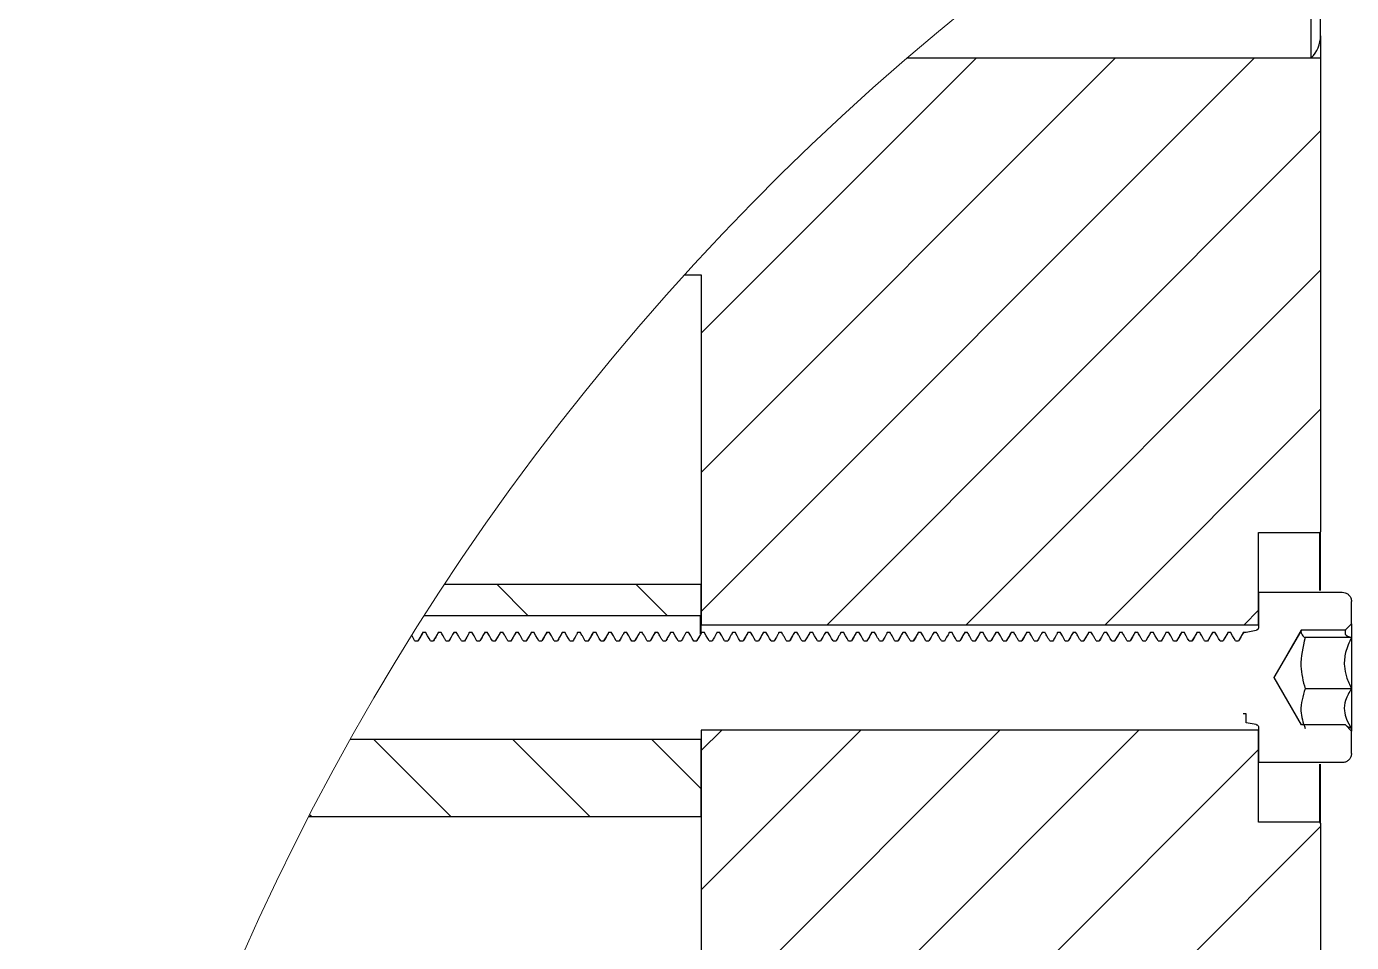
# Model space of a CAD drawing. Header units: millimetres. Extents: x 2 to 1187, y 2 to 839.
# Drawn here: x 801.02 to 843.81, y 762.96 to 792.52 of the extents above; entities that cross this region are included whole.
import ezdxf

# ---------------------------------------------------------------- set-up
doc = ezdxf.new("R2010")
doc.units = ezdxf.units.MM

# ---------------------------------------------------------------- blocks, each defined once
blk = doc.blocks.new('SW_HATCH_4')
at = {"color": 0, "linetype": 'Continuous', "lineweight": 18}
for p, q in [((-85.312, 0), (-103.185, -17.872)), ((-89.803, 0), (-103.185, -13.382)), ((-94.293, 0), (-103.185, -8.892)), ((-83.185, -2.362), (-99.122, -18.3)), ((-83.185, -6.852), (-94.632, -18.3)), ((-83.185, -11.343), (-90.142, -18.3)), ((-109.78, -17), (-108.78, -18)), ((-105.29, -17), (-104.29, -18)), ((-85.185, -17.833), (-85.652, -18.3)), ((-89.052, -21.7), (-103.185, -35.833)), ((-93.542, -21.7), (-103.185, -31.343)), ((-98.032, -21.7), (-103.185, -26.852)), ((-102.522, -21.7), (-103.185, -22.362)), ((-113.761, -22), (-111.261, -24.5)), ((-109.271, -22), (-106.771, -24.5)), ((-104.78, -22), (-103.185, -23.596)), ((-85.185, -22.323), (-102.362, -39.5)), ((-115.83, -24.42), (-115.751, -24.5)), ((-83.185, -24.813), (-96.872, -38.5))]:
    blk.add_line(p, q, dxfattribs=at)

msp = doc.modelspace()

# ---------------------------------------------------------------- linework, layer by layer
at = {"color": 7, "linetype": 'Continuous', "lineweight": 25}
for p, q in [((842.508713, 791.511325), (842.508713, 800.683824)), ((842.808714, 792.225448), (842.808714, 800.852863)), ((842.808714, 792.225448), (842.808714, 791.511325)), ((829.464426, 791.511325), (842.808714, 791.511325)), ((842.808714, 791.511325), (842.808714, 776.211826)), ((822.272664, 784.511326), (822.808718, 784.511326)), ((822.808718, 784.511326), (822.808718, 773.211328)), ((842.783714, 776.186822), (842.808714, 776.211826)), ((842.808714, 774.317024), (842.808714, 776.211826)), ((840.808714, 776.186822), (842.783714, 776.186822)), ((840.808714, 773.211328), (840.808714, 776.186822)), ((842.783714, 774.316726), (842.783714, 776.186822)), ((822.808718, 774.511306), (814.510723, 774.511306)), ((822.808718, 773.536323), (822.808718, 774.511306)), ((840.808714, 774.261324), (840.808714, 773.130504)), ((840.808714, 774.261324), (843.508715, 774.261324)), ((843.808716, 773.243366), (843.808716, 773.961333)), ((813.862255, 773.511318), (822.783714, 773.511318)), ((822.783714, 773.511318), (822.808718, 773.536323)), ((822.783714, 772.916643), (822.783714, 773.511318)), ((843.610844, 773.045508), (843.808716, 773.243366)), ((843.808716, 773.243366), (843.808716, 772.796122)), ((813.828191, 772.974817), (813.899761, 772.974817)), ((814.328341, 772.974817), (814.39962, 772.974817)), ((814.828409, 772.974817), (814.899711, 772.974817)), ((815.328387, 772.974817), (815.399816, 772.974817)), ((815.828388, 772.974817), (815.899631, 772.974817)), ((816.328375, 772.974817), (816.399677, 772.974817)), ((816.828435, 772.974817), (816.899745, 772.974817)), ((817.328421, 772.974817), (817.399746, 772.974817)), ((817.828348, 772.974817), (817.89965, 772.974817)), ((818.328416, 772.974817), (818.399718, 772.974817)), ((818.828372, 772.974817), (818.899808, 772.974817)), ((819.328381, 772.974817), (819.399601, 772.974817)), ((819.828382, 772.974817), (819.899684, 772.974817)), ((820.328435, 772.974817), (820.399744, 772.974817)), ((820.828413, 772.974817), (820.89973, 772.974817)), ((821.328347, 772.974817), (821.399657, 772.974817)), ((821.828416, 772.974817), (821.899725, 772.974817)), ((822.32829, 772.974817), (822.399801, 772.974817)), ((822.808718, 773.211328), (840.808714, 773.211328)), ((822.808718, 772.977231), (822.808718, 773.211328)), ((822.828373, 772.974817), (822.899593, 772.974817)), ((823.328381, 772.974817), (823.399691, 772.974817)), ((823.828449, 772.974817), (823.899744, 772.974817)), ((824.328406, 772.974817), (824.399715, 772.974817)), ((824.828355, 772.974817), (824.899657, 772.974817)), ((825.328423, 772.974817), (825.399725, 772.974817)), ((825.828267, 772.974817), (825.899793, 772.974817)), ((826.328372, 772.974817), (826.399593, 772.974817)), ((826.828388, 772.974817), (826.89969, 772.974817)), ((827.328434, 772.974817), (827.399818, 772.974817)), ((827.82839, 772.974817), (827.8997, 772.974817)), ((828.328354, 772.974817), (828.399664, 772.974817)), ((828.82843, 772.974817), (828.899732, 772.974817)), ((829.328237, 772.974817), (829.399785, 772.974817)), ((829.828365, 772.974817), (829.8996, 772.974817)), ((830.328395, 772.974817), (830.399698, 772.974817)), ((830.828419, 772.974817), (830.899818, 772.974817)), ((831.328368, 772.974817), (831.399685, 772.974817)), ((831.828361, 772.974817), (831.899663, 772.974817)), ((832.328429, 772.974817), (832.399739, 772.974817)), ((832.828214, 772.974817), (832.899777, 772.974817)), ((833.328357, 772.974817), (833.399607, 772.974817)), ((833.828403, 772.974817), (833.899705, 772.974817)), ((834.328404, 772.974817), (834.399817, 772.974817)), ((834.828397, 772.974817), (834.899669, 772.974817)), ((835.328368, 772.974817), (835.39967, 772.974817)), ((835.828429, 772.974817), (835.899738, 772.974817)), ((836.328199, 772.974817), (836.399762, 772.974817)), ((836.828342, 772.974817), (836.899614, 772.974817)), ((837.32841, 772.974817), (837.399712, 772.974817)), ((837.828392, 772.974817), (837.899817, 772.974817)), ((838.328389, 772.974817), (838.399647, 772.974817)), ((838.828372, 772.974817), (838.899674, 772.974817)), ((839.328432, 772.974817), (839.399742, 772.974817)), ((839.828418, 772.974817), (839.899747, 772.974817)), ((840.328352, 772.974817), (840.399699, 772.974817)), ((840.401715, 772.974817), (840.726079, 773.032008)), ((841.308715, 771.511314), (842.194473, 773.045508)), ((841.308715, 771.511314), (842.17474, 772.977916)), ((842.194473, 773.045508), (843.610844, 773.045508)), ((843.808716, 772.796122), (842.308713, 772.796122)), ((843.808716, 772.796122), (843.808716, 771.147756)), ((813.564716, 772.689072), (813.663451, 772.689072)), ((814.064508, 772.689072), (814.163363, 772.689072)), ((814.564651, 772.689072), (814.663431, 772.689072)), ((814.702568, 772.756217), (814.662969, 772.689072)), ((815.064689, 772.689072), (815.163521, 772.689072)), ((815.564698, 772.689072), (815.663313, 772.689072)), ((816.064684, 772.689072), (816.163396, 772.689072)), ((816.564655, 772.689072), (816.663457, 772.689072)), ((816.688551, 772.730706), (816.66368, 772.688596)), ((817.064723, 772.689072), (817.163436, 772.689072)), ((817.564485, 772.689072), (817.66337, 772.689072)), ((818.064628, 772.689072), (818.163438, 772.689072)), ((818.204788, 772.759823), (818.163058, 772.689072)), ((818.564696, 772.689072), (818.663513, 772.689072)), ((819.064682, 772.689072), (819.163306, 772.689072)), ((819.564676, 772.689072), (819.663403, 772.689072)), ((820.064662, 772.689072), (820.163457, 772.689072)), ((820.182865, 772.720812), (820.163799, 772.688506)), ((820.564723, 772.689072), (820.66342, 772.689072)), ((821.064709, 772.689072), (821.163369, 772.689072)), ((821.564635, 772.689072), (821.663437, 772.689072)), ((821.705481, 772.760807), (821.663169, 772.689072)), ((822.064703, 772.689072), (822.163505, 772.689072)), ((822.564667, 772.689072), (822.663305, 772.689072)), ((823.064668, 772.689072), (823.163411, 772.689072)), ((823.1756, 772.710619), (823.162889, 772.689072)), ((823.564662, 772.689072), (823.663531, 772.689072)), ((823.676741, 772.710172), (823.663926, 772.688476)), ((824.064722, 772.689072), (824.163405, 772.689072)), ((824.564701, 772.689072), (824.663376, 772.689072)), ((825.064635, 772.689072), (825.163444, 772.689072)), ((825.204728, 772.759287), (825.163303, 772.689072)), ((825.564703, 772.689072), (825.66349, 772.689072)), ((826.064927, 772.689072), (826.163312, 772.689072)), ((826.564668, 772.689072), (826.66341, 772.689072)), ((826.684153, 772.725193), (826.662866, 772.689072)), ((827.064669, 772.689072), (827.16353, 772.689072)), ((827.170273, 772.698997), (827.16403, 772.688417)), ((827.564744, 772.689072), (827.66339, 772.689072)), ((828.064693, 772.689072), (828.163376, 772.689072)), ((828.564642, 772.689072), (828.663451, 772.689072)), ((828.702627, 772.755442), (828.663444, 772.689072)), ((829.06471, 772.689072), (829.163482, 772.689072)), ((829.564562, 772.689072), (829.663319, 772.689072)), ((830.06466, 772.689072), (830.163417, 772.689072)), ((830.191536, 772.73771), (830.162858, 772.689072)), ((830.564676, 772.689072), (830.66353, 772.689072)), ((830.664126, 772.688357), (830.663575, 772.687433)), ((831.064729, 772.689072), (831.163375, 772.689072)), ((831.564685, 772.689072), (831.663383, 772.689072)), ((832.064642, 772.689072), (832.163451, 772.689072)), ((832.199274, 772.749511), (832.163406, 772.688745)), ((832.56471, 772.689072), (832.663467, 772.689072)), ((833.064532, 772.689072), (833.163334, 772.689072)), ((833.564652, 772.689072), (833.663424, 772.689072)), ((833.697406, 772.747604), (833.662888, 772.689072)), ((834.064683, 772.689072), (834.16353, 772.689072)), ((834.564714, 772.689072), (834.663344, 772.689072)), ((835.06467, 772.689072), (835.16339, 772.689072)), ((835.564649, 772.689072), (835.663451, 772.689072)), ((835.695011, 772.742001), (835.663533, 772.688685)), ((836.064717, 772.689072), (836.163452, 772.689072)), ((836.564509, 772.689072), (836.663363, 772.689072)), ((837.064652, 772.689072), (837.163431, 772.689072)), ((837.20166, 772.754727), (837.162947, 772.689072)), ((837.56469, 772.689072), (837.663522, 772.689072)), ((838.064698, 772.689072), (838.163314, 772.689072)), ((838.564685, 772.689072), (838.663394, 772.689072)), ((839.064652, 772.689072), (839.163454, 772.689072)), ((839.190053, 772.733329), (839.163648, 772.688596)), ((839.56472, 772.689072), (839.66344, 772.689072)), ((840.064494, 772.689072), (840.163382, 772.689072)), ((842.194473, 769.97715), (841.308715, 771.511314)), ((843.808716, 771.147756), (842.308713, 771.147756)), ((843.808716, 771.147756), (843.808716, 769.862948)), ((840.401715, 770.333556), (840.314636, 770.333556)), ((840.401715, 770.047812), (840.401715, 770.333556)), ((822.808718, 769.81133), (822.808718, 752.011327)), ((840.808714, 769.81133), (822.808718, 769.81133)), ((840.726079, 769.990621), (840.401715, 770.047812)), ((840.808714, 769.892154), (840.808714, 768.761335)), ((840.808714, 766.835807), (840.808714, 769.81133)), ((843.610844, 769.97715), (842.194473, 769.97715)), ((843.808716, 769.779263), (843.610844, 769.97715)), ((843.808716, 769.862948), (843.808716, 769.779263)), ((822.783714, 769.51131), (811.467176, 769.51131)), ((822.808718, 769.486306), (822.783714, 769.51131)), ((822.808718, 767.011313), (822.808718, 769.486306)), ((843.808716, 769.061325), (843.808716, 769.779263)), ((843.508715, 768.761335), (840.808714, 768.761335)), ((842.783714, 766.835807), (842.783714, 768.715767)), ((842.808714, 766.810832), (842.808714, 768.714933)), ((822.808718, 767.011313), (810.121959, 767.011313)), ((842.783714, 766.835807), (840.808714, 766.835807)), ((842.808714, 766.810832), (842.783714, 766.835807)), ((842.808714, 766.810832), (842.808714, 753.011314))]:
    msp.add_line(p, q, dxfattribs=at)
at = {"color": 7, "linetype": 'Continuous', "lineweight": 25, "flags": 128}
for points in [[(813.828317, 772.973834), (813.781267, 772.892384), (813.734209, 772.810934), (813.663339, 772.688268)], [(814.064613, 772.687999), (814.017547, 772.769449), (813.970489, 772.850869), (813.899634, 772.973476)], [(814.828461, 772.974161), (814.781411, 772.892712), (814.734368, 772.811262), (814.663483, 772.688566)], [(815.328358, 772.972552), (815.281277, 772.891132), (815.23419, 772.809712), (815.163379, 772.687254)], [(815.56466, 772.687165), (815.517573, 772.768585), (815.470485, 772.850005), (815.399682, 772.972463)], [(815.828329, 772.976069), (815.781323, 772.894589), (815.734325, 772.81311), (815.663351, 772.690056)], [(816.064609, 772.689758), (816.017596, 772.771237), (815.97059, 772.852687), (815.899631, 772.975681)], [(816.328449, 772.976099), (816.281451, 772.894649), (816.234445, 772.813169), (816.163471, 772.690115)], [(816.82842, 772.972582), (816.781333, 772.891162), (816.734245, 772.809742), (816.663442, 772.687284)], [(817.328317, 772.974132), (817.281267, 772.892682), (817.234224, 772.811232), (817.163339, 772.688506)], [(817.564612, 772.688208), (817.517554, 772.769658), (817.470496, 772.851108), (817.399634, 772.973744)], [(817.828393, 772.977231), (817.781417, 772.895722), (817.734448, 772.814242), (817.663414, 772.691009)], [(818.064665, 772.69098), (818.017689, 772.772489), (817.970721, 772.853969), (817.899687, 772.977201)], [(818.328461, 772.973893), (818.281403, 772.892443), (818.234352, 772.810994), (818.163482, 772.688327)], [(818.564748, 772.688625), (818.517705, 772.770075), (818.470662, 772.851525), (818.39977, 772.974281)], [(819.328336, 772.976337), (819.281338, 772.894857), (819.234347, 772.813378), (819.163358, 772.690294)], [(819.564616, 772.689996), (819.51761, 772.771476), (819.470605, 772.852955), (819.399638, 772.975979)], [(819.828456, 772.97583), (819.781443, 772.894351), (819.734437, 772.812871), (819.663478, 772.689877)], [(820.064736, 772.690175), (820.017738, 772.771655), (819.97074, 772.853134), (819.899758, 772.976188)], [(820.564708, 772.687314), (820.517627, 772.768734), (820.47054, 772.850154), (820.399729, 772.972612)], [(821.3284, 772.977171), (821.281431, 772.895692), (821.234455, 772.814182), (821.163429, 772.69095)], [(821.828453, 772.973625), (821.781395, 772.892175), (821.73433, 772.810725), (821.663475, 772.688089)], [(822.064748, 772.688387), (822.017698, 772.769837), (821.970647, 772.851286), (821.89977, 772.973983)], [(822.564645, 772.687314), (822.517557, 772.768764), (822.470477, 772.850184), (822.399666, 772.972641)], [(822.828343, 772.976575), (822.781352, 772.895096), (822.734361, 772.813616), (822.663365, 772.690503)], [(823.064616, 772.690235), (823.017625, 772.771714), (822.970627, 772.853194), (822.899645, 772.976248)], [(823.564736, 772.689937), (823.517738, 772.771416), (823.470732, 772.852896), (823.399758, 772.97592)], [(824.0647, 772.687225), (824.017612, 772.768645), (823.970524, 772.850064), (823.899722, 772.972522)], [(824.328316, 772.974728), (824.281281, 772.893278), (824.234245, 772.811828), (824.163338, 772.689013)], [(824.564604, 772.688685), (824.517561, 772.770135), (824.470518, 772.851584), (824.399626, 772.97434)], [(825.064687, 772.69098), (825.017711, 772.772489), (824.970743, 772.853969), (824.899709, 772.977201)], [(826.564623, 772.690443), (826.51764, 772.771923), (826.470649, 772.853402), (826.399652, 772.976516)], [(826.828463, 772.975204), (826.781435, 772.893725), (826.734414, 772.812275), (826.663485, 772.68937)], [(827.064743, 772.689698), (827.01773, 772.771178), (826.970717, 772.852657), (826.899765, 772.975622)], [(827.564692, 772.687165), (827.517604, 772.768585), (827.470517, 772.850005), (827.399714, 772.972433)], [(827.828316, 772.975055), (827.781288, 772.893576), (827.734267, 772.812126), (827.663338, 772.689251)], [(828.064604, 772.688923), (828.017568, 772.770373), (827.970533, 772.851823), (827.899625, 772.974638)], [(829.828357, 772.976993), (829.781381, 772.895513), (829.734398, 772.814004), (829.663379, 772.690831)], [(830.064637, 772.690622), (830.017647, 772.772102), (829.970663, 772.853581), (829.899659, 772.976754)], [(830.328463, 772.974877), (830.281434, 772.893427), (830.234399, 772.811947), (830.163484, 772.689132)], [(830.828382, 772.972403), (830.781294, 772.890983), (830.734206, 772.809563), (830.663403, 772.687135)], [(831.064684, 772.687135), (831.017589, 772.768555), (830.970501, 772.849975), (830.899706, 772.972403)], [(831.328316, 772.975383), (831.281302, 772.893904), (831.234282, 772.812424), (831.163337, 772.689519)], [(831.828428, 772.976695), (831.781445, 772.895215), (831.734462, 772.813735), (831.66345, 772.690592)], [(832.064709, 772.690801), (832.017725, 772.77228), (831.970749, 772.85376), (831.89973, 772.976963)], [(832.328437, 772.972939), (832.281357, 772.89149), (832.234284, 772.81007), (832.163459, 772.687552)], [(832.564732, 772.687761), (832.517659, 772.769211), (832.470594, 772.850631), (832.399754, 772.973208)], [(832.828326, 772.973506), (832.781261, 772.892056), (832.734203, 772.810606), (832.663348, 772.687999)], [(833.328372, 772.977112), (833.281396, 772.895632), (833.23442, 772.814153), (833.163394, 772.69092)], [(834.564669, 772.687135), (834.517581, 772.768555), (834.470494, 772.849975), (834.399691, 772.972403)], [(834.828323, 772.975681), (834.781309, 772.894202), (834.734304, 772.812722), (834.663344, 772.689758)], [(835.328443, 772.976456), (835.281445, 772.894977), (835.234454, 772.813497), (835.163465, 772.690384)], [(836.064724, 772.687612), (836.017651, 772.769032), (835.970579, 772.850452), (835.899746, 772.972999)], [(836.328318, 772.973744), (836.281268, 772.892324), (836.23421, 772.810874), (836.16334, 772.688208)], [(837.328462, 772.974251), (837.281419, 772.892801), (837.234368, 772.811351), (837.163484, 772.688625)], [(837.56475, 772.688953), (837.517714, 772.770403), (837.470679, 772.851853), (837.399771, 772.974668)], [(837.828362, 772.972522), (837.781278, 772.891102), (837.734191, 772.809682), (837.663384, 772.687225)], [(838.064661, 772.687165), (838.017573, 772.768585), (837.970486, 772.850005), (837.899683, 772.972433)], [(838.328326, 772.975979), (838.281324, 772.8945), (838.234318, 772.81302), (838.163348, 772.689996)], [(838.564606, 772.689668), (838.517597, 772.771148), (838.470584, 772.852627), (838.399632, 772.975592)], [(838.828446, 772.976188), (838.781448, 772.894708), (838.73445, 772.813229), (838.663468, 772.690175)], [(839.328421, 772.972612), (839.281337, 772.891192), (839.234253, 772.809772), (839.163443, 772.687284)], [(839.56472, 772.687463), (839.51764, 772.768883), (839.47056, 772.850303), (839.399742, 772.97282)], [(839.828318, 772.974042), (839.781267, 772.892592), (839.734217, 772.811143), (839.66334, 772.688446)], [(840.064613, 772.688119), (840.017551, 772.769568), (839.970494, 772.851018), (839.899635, 772.973655)], [(840.328393, 772.977082), (840.281417, 772.895602), (840.234442, 772.814123), (840.163419, 772.69089)]]:
    msp.add_lwpolyline(points, dxfattribs=at)
at = {"color": 7, "linetype": 'Continuous', "lineweight": 18}
msp.add_arc((882.80873, 729.511326), 81.790074, 119.2786259, 240.7213741, dxfattribs=at)
at = {"color": 7, "linetype": 'Continuous', "lineweight": 25}
msp.add_arc((841.808739, 792.225459), 0.999975, 314.4262915, 359.9994053, dxfattribs=at)
for points, knots in [([(843.508715, 774.261324), (843.542375, 774.258024), (843.609767, 774.251419), (843.699634, 774.199767), (843.767532, 774.123694), (843.803572, 774.039311), (843.807253, 773.983513), (843.808716, 773.961333)], [0, 0, 0, 0, 0.2142725351, 0.4289924738, 0.6436837985, 0.8583667369, 1, 1, 1, 1]), ([(813.564723, 772.687552), (813.549034, 772.714703), (813.517659, 772.768998), (813.482158, 772.830386), (813.462355, 772.864628), (813.458247, 772.871731)], [0, 0, 0, 0, 0.442198796, 0.88429384, 1, 1, 1, 1]), ([(813.821351, 772.967247), (813.793549, 772.919351), (813.739714, 772.826606), (813.685808, 772.733902), (813.659741, 772.689072)], [0, 0, 0, 0, 0.516424644, 1, 1, 1, 1]), ([(814.321419, 772.971092), (814.29364, 772.923106), (814.239206, 772.82908), (814.184702, 772.735094), (814.158013, 772.689072)], [0, 0, 0, 0, 0.510336885, 1, 1, 1, 1]), ([(814.328385, 772.977231), (814.312728, 772.95006), (814.281418, 772.895727), (814.226407, 772.80033), (814.18708, 772.732088), (814.163407, 772.691009)], [0, 0, 0, 0, 0.284767929, 0.569457703, 1, 1, 1, 1]), ([(814.564658, 772.69092), (814.548998, 772.718079), (814.517674, 772.772405), (814.462699, 772.867812), (814.423358, 772.936045), (814.39968, 772.977112)], [0, 0, 0, 0, 0.284712026, 0.569502213, 1, 1, 1, 1]), ([(814.810222, 772.932468), (814.810559, 772.935731), (814.812163, 772.951261), (814.821239, 772.964422), (814.828409, 772.974817)], [0, 0, 0, 0, 0.2101488946, 1, 1, 1, 1]), ([(815.064749, 772.688864), (815.049071, 772.716024), (815.017721, 772.770338), (814.962719, 772.865571), (814.923406, 772.93365), (814.89977, 772.974579)], [0, 0, 0, 0, 0.285158728, 0.570239228, 1, 1, 1, 1]), ([(815.31029, 772.934792), (815.310655, 772.937216), (815.312857, 772.951843), (815.321324, 772.964367), (815.328387, 772.974817)], [0, 0, 0, 0, 0.16566921, 1, 1, 1, 1]), ([(815.821638, 772.969691), (815.793846, 772.921736), (815.739624, 772.828178), (815.68534, 772.734657), (815.65888, 772.689072)], [0, 0, 0, 0, 0.5125737816, 1, 1, 1, 1]), ([(816.320574, 772.969989), (816.292802, 772.922053), (816.238539, 772.828394), (816.184206, 772.734776), (816.157682, 772.689072)], [0, 0, 0, 0, 0.511809786, 1, 1, 1, 1]), ([(816.564729, 772.690384), (816.549064, 772.717543), (816.51773, 772.771868), (816.462761, 772.86724), (816.42342, 772.93543), (816.399751, 772.976456)], [0, 0, 0, 0, 0.2848236017, 0.5697253834, 1, 1, 1, 1]), ([(816.810174, 772.931991), (816.810519, 772.935376), (816.812118, 772.95107), (816.821263, 772.964379), (816.828435, 772.974817)], [0, 0, 0, 0, 0.215669227, 1, 1, 1, 1]), ([(817.064715, 772.687403), (817.049023, 772.714554), (817.017643, 772.768848), (816.962638, 772.863959), (816.923342, 772.931931), (816.899737, 772.972761)], [0, 0, 0, 0, 0.285416166, 0.570754056, 1, 1, 1, 1]), ([(817.321418, 772.967545), (817.293618, 772.91965), (817.239729, 772.826807), (817.185777, 772.734001), (817.159658, 772.689072)], [0, 0, 0, 0, 0.5158797664, 1, 1, 1, 1]), ([(817.821337, 772.971151), (817.79356, 772.923166), (817.739119, 772.829119), (817.684607, 772.735114), (817.657908, 772.689072)], [0, 0, 0, 0, 0.510227155, 1, 1, 1, 1]), ([(818.310214, 772.932378), (818.310553, 772.935662), (818.312156, 772.951222), (818.321245, 772.964411), (818.328416, 772.974817)], [0, 0, 0, 0, 0.211031719, 1, 1, 1, 1]), ([(818.82835, 772.972701), (818.812658, 772.94555), (818.781278, 772.891257), (818.726272, 772.796145), (818.686976, 772.728174), (818.663372, 772.687344)], [0, 0, 0, 0, 0.285416166, 0.570754056, 1, 1, 1, 1]), ([(818.810297, 772.933571), (818.810634, 772.936419), (818.812419, 772.951529), (818.821226, 772.964385), (818.828372, 772.974817)], [0, 0, 0, 0, 0.1884766, 1, 1, 1, 1]), ([(819.064652, 772.687225), (819.048955, 772.714364), (819.017556, 772.76865), (818.962583, 772.86376), (818.923278, 772.931714), (818.899674, 772.972522)], [0, 0, 0, 0, 0.285393883, 0.57086605, 1, 1, 1, 1]), ([(819.321638, 772.970019), (819.29385, 772.922042), (819.239595, 772.828367), (819.185245, 772.734745), (819.158731, 772.689072)], [0, 0, 0, 0, 0.512155478, 1, 1, 1, 1]), ([(819.820469, 772.969661), (819.792693, 772.921736), (819.738477, 772.828191), (819.684207, 772.734677), (819.657741, 772.689072)], [0, 0, 0, 0, 0.512319044, 1, 1, 1, 1]), ([(820.328412, 772.972492), (820.312715, 772.945353), (820.281316, 772.891067), (820.226343, 772.795957), (820.187038, 772.728003), (820.163434, 772.687195)], [0, 0, 0, 0, 0.285393883, 0.57086605, 1, 1, 1, 1]), ([(820.310173, 772.932021), (820.310519, 772.935396), (820.312126, 772.951079), (820.321263, 772.964379), (820.328435, 772.974817)], [0, 0, 0, 0, 0.215176362, 1, 1, 1, 1]), ([(820.821477, 772.967903), (820.793678, 772.919987), (820.739744, 772.827021), (820.685733, 772.7341), (820.659561, 772.689072)], [0, 0, 0, 0, 0.515419121, 1, 1, 1, 1]), ([(820.828317, 772.97443), (820.812634, 772.94728), (820.781265, 772.892975), (820.726289, 772.797737), (820.686971, 772.729662), (820.663338, 772.688745)], [0, 0, 0, 0, 0.285114097, 0.570306425, 1, 1, 1, 1]), ([(821.064604, 772.688446), (821.048922, 772.715597), (821.017563, 772.769891), (820.962544, 772.865075), (820.923248, 772.933131), (820.899626, 772.974042)], [0, 0, 0, 0, 0.285192322, 0.570306404, 1, 1, 1, 1]), ([(821.32124, 772.971151), (821.293466, 772.923165), (821.239031, 772.829115), (821.184513, 772.735113), (821.157811, 772.689072)], [0, 0, 0, 0, 0.510215697, 1, 1, 1, 1]), ([(821.56468, 772.691009), (821.549023, 772.71818), (821.517712, 772.772514), (821.462702, 772.867911), (821.423375, 772.936152), (821.399702, 772.977231)], [0, 0, 0, 0, 0.284767929, 0.569457703, 1, 1, 1, 1]), ([(821.810206, 772.932319), (821.810546, 772.935623), (821.812148, 772.951204), (821.821246, 772.964411), (821.828416, 772.974817)], [0, 0, 0, 0, 0.2120468943, 1, 1, 1, 1]), ([(822.328342, 772.97285), (822.312653, 772.945699), (822.281278, 772.891404), (822.226271, 772.796293), (822.186971, 772.728323), (822.163364, 772.687493)], [0, 0, 0, 0, 0.285404853, 0.570742743, 1, 1, 1, 1]), ([(822.821623, 772.970287), (822.793837, 772.922311), (822.739533, 772.828549), (822.685147, 772.734835), (822.658589, 772.689072)], [0, 0, 0, 0, 0.511678295, 1, 1, 1, 1]), ([(823.328456, 772.975502), (823.312783, 772.948353), (823.281434, 772.894048), (823.226459, 772.79875), (823.18713, 772.730616), (823.163478, 772.689639)], [0, 0, 0, 0, 0.284935173, 0.569948552, 1, 1, 1, 1]), ([(823.310254, 772.932766), (823.310582, 772.935959), (823.312168, 772.951388), (823.321214, 772.964455), (823.328389, 772.974817)], [0, 0, 0, 0, 0.206923409, 1, 1, 1, 1]), ([(823.828397, 772.972433), (823.8127, 772.945294), (823.781301, 772.891008), (823.726328, 772.795898), (823.687022, 772.727943), (823.663419, 772.687135)], [0, 0, 0, 0, 0.285393883, 0.57086605, 1, 1, 1, 1]), ([(823.810225, 772.933213), (823.810583, 772.936152), (823.812437, 772.951386), (823.821298, 772.964352), (823.828449, 772.974817)], [0, 0, 0, 0, 0.1929064099, 1, 1, 1, 1]), ([(824.321529, 772.968231), (824.293734, 772.920304), (824.239753, 772.827224), (824.18568, 772.734199), (824.159449, 772.689072)], [0, 0, 0, 0, 0.514903293, 1, 1, 1, 1]), ([(824.821127, 772.971062), (824.793356, 772.923086), (824.738932, 772.829067), (824.684428, 772.735093), (824.657736, 772.689072)], [0, 0, 0, 0, 0.510275455, 1, 1, 1, 1]), ([(824.828414, 772.977052), (824.812754, 772.949893), (824.78143, 772.895567), (824.726455, 772.80016), (824.687114, 772.731927), (824.663436, 772.69086)], [0, 0, 0, 0, 0.284712026, 0.569502213, 1, 1, 1, 1]), ([(825.328445, 772.973357), (825.312758, 772.946206), (825.281388, 772.891912), (825.226376, 772.796765), (825.18708, 772.728751), (825.163467, 772.68788)], [0, 0, 0, 0, 0.285304211, 0.570530165, 1, 1, 1, 1]), ([(825.310198, 772.932229), (825.310539, 772.935554), (825.312141, 772.951165), (825.321252, 772.9644), (825.328423, 772.974817)], [0, 0, 0, 0, 0.212923232, 1, 1, 1, 1]), ([(825.56474, 772.688178), (825.549053, 772.715318), (825.517674, 772.769604), (825.462694, 772.86478), (825.423384, 772.932806), (825.399762, 772.973685)], [0, 0, 0, 0, 0.2851923268, 0.5704629078, 1, 1, 1, 1]), ([(825.8211, 772.966353), (825.793295, 772.918487), (825.739595, 772.826041), (825.685827, 772.733634), (825.659899, 772.689072)], [0, 0, 0, 0, 0.517771445, 1, 1, 1, 1]), ([(825.828334, 772.973029), (825.812642, 772.94589), (825.781253, 772.891604), (825.72628, 772.796464), (825.686969, 772.728479), (825.663356, 772.687642)], [0, 0, 0, 0, 0.285304243, 0.570686759, 1, 1, 1, 1]), ([(826.064637, 772.687433), (826.048945, 772.714584), (826.017565, 772.768878), (825.962559, 772.863989), (825.923263, 772.931961), (825.899659, 772.97279)], [0, 0, 0, 0, 0.285416166, 0.570754056, 1, 1, 1, 1]), ([(826.3216, 772.970555), (826.293814, 772.922569), (826.23947, 772.828717), (826.18504, 772.734914), (826.15844, 772.689072)], [0, 0, 0, 0, 0.511292709, 1, 1, 1, 1]), ([(826.32835, 772.976814), (826.312688, 772.949655), (826.281358, 772.895329), (826.226387, 772.79994), (826.187045, 772.731728), (826.163372, 772.690682)], [0, 0, 0, 0, 0.284767806, 0.569613782, 1, 1, 1, 1]), ([(826.810246, 772.932706), (826.810577, 772.935909), (826.81217, 772.951357), (826.821217, 772.964444), (826.828388, 772.974817)], [0, 0, 0, 0, 0.207328293, 1, 1, 1, 1]), ([(827.328389, 772.972403), (827.312692, 772.945264), (827.281293, 772.890978), (827.226326, 772.795874), (827.187016, 772.727932), (827.163411, 772.687135)], [0, 0, 0, 0, 0.285416225, 0.57091074, 1, 1, 1, 1]), ([(827.31024, 772.933958), (827.310608, 772.936644), (827.312658, 772.951589), (827.321325, 772.96435), (827.328434, 772.974817)], [0, 0, 0, 0, 0.179709522, 1, 1, 1, 1]), ([(827.821573, 772.968588), (827.793778, 772.920652), (827.739738, 772.827456), (827.685614, 772.734308), (827.659329, 772.689072)], [0, 0, 0, 0, 0.514359196, 1, 1, 1, 1]), ([(828.321, 772.970913), (828.293231, 772.922947), (828.238829, 772.828979), (828.184353, 772.735054), (828.157684, 772.689072)], [0, 0, 0, 0, 0.510445309, 1, 1, 1, 1]), ([(828.328421, 772.976903), (828.312764, 772.949732), (828.281454, 772.895397), (828.226446, 772.800019), (828.187115, 772.7318), (828.163443, 772.690741)], [0, 0, 0, 0, 0.284812448, 0.569557994, 1, 1, 1, 1]), ([(828.564701, 772.69089), (828.549045, 772.718061), (828.517735, 772.772397), (828.462713, 772.867787), (828.423392, 772.936032), (828.399723, 772.977112)], [0, 0, 0, 0, 0.2847679284, 0.5694689662, 1, 1, 1, 1]), ([(828.828445, 772.973118), (828.812752, 772.945979), (828.781364, 772.891693), (828.726384, 772.796547), (828.687078, 772.72855), (828.663466, 772.687701)], [0, 0, 0, 0, 0.2852819138, 0.5706420938, 1, 1, 1, 1]), ([(828.810191, 772.93217), (828.810534, 772.935504), (828.812142, 772.951135), (828.821258, 772.96439), (828.82843, 772.974817)], [0, 0, 0, 0, 0.213300586, 1, 1, 1, 1]), ([(829.06474, 772.68797), (829.04905, 772.715109), (829.017667, 772.769395), (828.962683, 772.864559), (828.923378, 772.932577), (828.899762, 772.973446)], [0, 0, 0, 0, 0.285225954, 0.570530165, 1, 1, 1, 1]), ([(829.321181, 772.966592), (829.293381, 772.918715), (829.239651, 772.826184), (829.185838, 772.733703), (829.159869, 772.689072)], [0, 0, 0, 0, 0.517416981, 1, 1, 1, 1]), ([(829.328334, 772.973237), (829.312641, 772.946099), (829.281252, 772.891814), (829.226283, 772.796662), (829.186972, 772.728668), (829.163356, 772.687821)], [0, 0, 0, 0, 0.285281913, 0.570630785, 1, 1, 1, 1]), ([(829.564629, 772.687582), (829.548934, 772.714721), (829.51754, 772.769005), (829.462567, 772.864146), (829.423261, 772.932131), (829.399651, 772.972969)], [0, 0, 0, 0, 0.285315556, 0.570698071, 1, 1, 1, 1]), ([(829.821555, 772.970764), (829.793771, 772.922778), (829.739391, 772.828858), (829.684932, 772.734984), (829.658298, 772.689072)], [0, 0, 0, 0, 0.510921526, 1, 1, 1, 1]), ([(830.310238, 772.932617), (830.310569, 772.93585), (830.312153, 772.951332), (830.321221, 772.964444), (830.328395, 772.974817)], [0, 0, 0, 0, 0.208844084, 1, 1, 1, 1]), ([(830.56475, 772.68946), (830.549075, 772.716609), (830.517722, 772.770915), (830.462742, 772.866201), (830.423419, 772.934326), (830.399772, 772.975294)], [0, 0, 0, 0, 0.2849687442, 0.5700156978, 1, 1, 1, 1]), ([(830.810232, 772.932319), (830.810566, 772.935562), (830.812171, 772.951133), (830.821239, 772.964351), (830.828419, 772.974817)], [0, 0, 0, 0, 0.208248701, 1, 1, 1, 1]), ([(831.321603, 772.968946), (831.293809, 772.921), (831.239717, 772.827685), (831.185542, 772.734418), (831.159202, 772.689072)], [0, 0, 0, 0, 0.513810797, 1, 1, 1, 1]), ([(831.564603, 772.689162), (831.548928, 772.716322), (831.517583, 772.770636), (831.462578, 772.865887), (831.423265, 772.933987), (831.399625, 772.974936)], [0, 0, 0, 0, 0.285102833, 0.570127447, 1, 1, 1, 1]), ([(831.820859, 772.970674), (831.79309, 772.92273), (831.738715, 772.828847), (831.684286, 772.734995), (831.657654, 772.689072)], [0, 0, 0, 0, 0.510686771, 1, 1, 1, 1]), ([(832.310183, 772.93208), (832.310526, 772.935445), (832.312126, 772.951109), (832.321259, 772.964389), (832.328429, 772.974817)], [0, 0, 0, 0, 0.214802646, 1, 1, 1, 1]), ([(832.821263, 772.96686), (832.793459, 772.918973), (832.739683, 772.826356), (832.685832, 772.733782), (832.659824, 772.689072)], [0, 0, 0, 0, 0.517032889, 1, 1, 1, 1]), ([(833.064621, 772.687761), (833.048928, 772.7149), (833.017539, 772.769184), (832.96257, 772.864337), (832.923259, 772.93233), (832.899643, 772.973178)], [0, 0, 0, 0, 0.285281913, 0.570630785, 1, 1, 1, 1]), ([(833.321502, 772.970943), (833.29372, 772.922958), (833.23931, 772.828981), (833.184832, 772.735044), (833.158171, 772.689072)], [0, 0, 0, 0, 0.5106088392, 1, 1, 1, 1]), ([(833.564645, 772.690771), (833.548982, 772.71793), (833.517652, 772.772254), (833.462685, 772.867656), (833.423343, 772.935877), (833.399666, 772.976933)], [0, 0, 0, 0, 0.284745547, 0.569557994, 1, 1, 1, 1]), ([(833.828462, 772.974579), (833.812785, 772.947418), (833.781434, 772.893105), (833.726433, 772.797871), (833.687119, 772.729792), (833.663484, 772.688864)], [0, 0, 0, 0, 0.285158728, 0.570239228, 1, 1, 1, 1]), ([(833.810231, 772.932557), (833.810563, 772.935801), (833.812154, 772.951302), (833.821228, 772.964433), (833.828403, 772.974817)], [0, 0, 0, 0, 0.2092298866, 1, 1, 1, 1]), ([(834.06475, 772.689192), (834.049075, 772.716352), (834.01773, 772.770666), (833.962719, 772.865923), (833.92341, 772.934036), (833.899772, 772.974996)], [0, 0, 0, 0, 0.285080534, 0.570082855, 1, 1, 1, 1]), ([(834.328374, 772.972463), (834.312677, 772.945323), (834.281278, 772.891038), (834.226304, 772.795927), (834.186999, 772.727973), (834.163396, 772.687165)], [0, 0, 0, 0, 0.285393883, 0.57086605, 1, 1, 1, 1]), ([(834.310261, 772.933451), (834.31061, 772.936319), (834.312453, 772.951466), (834.321262, 772.964363), (834.328404, 772.974817)], [0, 0, 0, 0, 0.189350057, 1, 1, 1, 1]), ([(834.821632, 772.969274), (834.793837, 772.921328), (834.739681, 772.827908), (834.685456, 772.734528), (834.65906, 772.689072)], [0, 0, 0, 0, 0.513224661, 1, 1, 1, 1]), ([(835.064603, 772.68943), (835.048931, 772.716591), (835.01759, 772.770904), (834.962582, 772.866173), (834.923269, 772.934295), (834.899625, 772.975264)], [0, 0, 0, 0, 0.2850469536, 0.5700156978, 1, 1, 1, 1]), ([(835.320724, 772.970406), (835.292957, 772.922461), (835.238635, 772.828663), (835.184242, 772.734905), (835.157653, 772.689072)], [0, 0, 0, 0, 0.511156827, 1, 1, 1, 1]), ([(835.564716, 772.690622), (835.549056, 772.717792), (835.51774, 772.772126), (835.46274, 772.867499), (835.423408, 772.935706), (835.399737, 772.976754)], [0, 0, 0, 0, 0.284845976, 0.569613782, 1, 1, 1, 1]), ([(835.828429, 772.972761), (835.812734, 772.945621), (835.781341, 772.891335), (835.726364, 772.796207), (835.687059, 772.728232), (835.663451, 772.687403)], [0, 0, 0, 0, 0.28533789, 0.570754056, 1, 1, 1, 1]), ([(835.810175, 772.932021), (835.81052, 772.935406), (835.812118, 772.95109), (835.82126, 772.964389), (835.828429, 772.974817)], [0, 0, 0, 0, 0.21580652, 1, 1, 1, 1]), ([(836.321337, 772.967158), (836.293536, 772.919261), (836.239719, 772.826542), (836.18582, 772.733871), (836.159764, 772.689072)], [0, 0, 0, 0, 0.51657882, 1, 1, 1, 1]), ([(836.564613, 772.68794), (836.548926, 772.715091), (836.517556, 772.769385), (836.462544, 772.864532), (836.423248, 772.932546), (836.399635, 772.973416)], [0, 0, 0, 0, 0.285304211, 0.570530165, 1, 1, 1, 1]), ([(836.821442, 772.971062), (836.79366, 772.923077), (836.739227, 772.829061), (836.684727, 772.735084), (836.658044, 772.689072)], [0, 0, 0, 0, 0.51039457, 1, 1, 1, 1]), ([(836.828379, 772.977201), (836.812718, 772.950042), (836.781394, 772.895718), (836.726423, 772.800298), (836.687081, 772.732056), (836.663401, 772.69098)], [0, 0, 0, 0, 0.284689773, 0.569446442, 1, 1, 1, 1]), ([(837.064652, 772.69089), (837.048994, 772.718061), (837.017684, 772.772394), (836.96268, 772.867785), (836.923348, 772.936014), (836.899673, 772.977082)], [0, 0, 0, 0, 0.284790187, 0.569502213, 1, 1, 1, 1]), ([(837.310223, 772.932498), (837.310558, 772.935751), (837.312156, 772.951272), (837.321234, 772.964423), (837.32841, 772.974817)], [0, 0, 0, 0, 0.209614699, 1, 1, 1, 1]), ([(837.810283, 772.934524), (837.810647, 772.937038), (837.812779, 772.95177), (837.821314, 772.964369), (837.828392, 772.974817)], [0, 0, 0, 0, 0.170663897, 1, 1, 1, 1]), ([(838.321639, 772.969602), (838.293847, 772.921646), (838.239644, 772.828115), (838.185366, 772.734627), (838.158918, 772.689072)], [0, 0, 0, 0, 0.512725554, 1, 1, 1, 1]), ([(838.820605, 772.970078), (838.792833, 772.922143), (838.738556, 772.828455), (838.684211, 772.734806), (838.657671, 772.689072)], [0, 0, 0, 0, 0.51164978, 1, 1, 1, 1]), ([(839.064727, 772.690443), (839.049062, 772.717602), (839.017727, 772.771928), (838.962752, 772.867305), (838.923416, 772.935509), (838.899748, 772.976546)], [0, 0, 0, 0, 0.284801337, 0.569680848, 1, 1, 1, 1]), ([(839.310175, 772.931991), (839.31052, 772.935376), (839.312119, 772.95107), (839.321262, 772.964378), (839.328432, 772.974817)], [0, 0, 0, 0, 0.2156770484, 1, 1, 1, 1]), ([(839.8214, 772.967456), (839.793599, 772.91956), (839.739725, 772.826747), (839.685788, 772.733972), (839.659685, 772.689072)], [0, 0, 0, 0, 0.516045437, 1, 1, 1, 1]), ([(840.321371, 772.971002), (840.293594, 772.923016), (840.23918, 772.829016), (840.184686, 772.735063), (840.15801, 772.689072)], [0, 0, 0, 0, 0.510487414, 1, 1, 1, 1]), ([(840.808714, 773.130504), (840.807866, 773.120681), (840.80605, 773.099628), (840.790817, 773.070258), (840.766419, 773.046514), (840.742878, 773.0355), (840.729001, 773.032615), (840.726079, 773.032008)], [0, 0, 0, 0, 0.211260813, 0.45276112, 0.694200407, 0.935627022, 1, 1, 1, 1]), ([(842.308713, 772.796122), (842.23725, 772.490274), (842.108335, 771.938544), (842.246942, 771.391534), (842.308713, 771.147756)], [0, 0, 0, 0, 0.55434353, 1, 1, 1, 1]), ([(842.194473, 773.045508), (842.188122, 773.03307), (842.177209, 773.011702), (842.175468, 772.987874), (842.17474, 772.977916)], [0, 0, 0, 0, 0.582070502, 1, 1, 1, 1]), ([(842.17474, 772.977916), (842.185202, 772.943694), (842.208354, 772.867957), (842.27318, 772.821556), (842.308713, 772.796122)], [0, 0, 0, 0, 0.45186687, 1, 1, 1, 1]), ([(843.808716, 772.796122), (843.734961, 772.638461), (843.599356, 772.348589), (843.559467, 771.905988), (843.637201, 771.507119), (843.74836, 771.274216), (843.808716, 771.147756)], [0, 0, 0, 0, 0.300688018, 0.552836113, 0.757201514, 1, 1, 1, 1]), ([(843.610844, 773.045508), (843.603098, 772.996992), (843.581947, 772.864501), (843.720744, 772.822649), (843.808716, 772.796122)], [0, 0, 0, 0, 0.366186815, 1, 1, 1, 1]), ([(842.308713, 771.147756), (842.237348, 770.909137), (842.108404, 770.477996), (842.246879, 770.05281), (842.308713, 769.862948)], [0, 0, 0, 0, 0.553460755, 1, 1, 1, 1]), ([(843.808716, 771.147756), (843.735138, 771.026498), (843.602213, 770.807438), (843.558734, 770.452413), (843.639846, 770.137315), (843.748672, 769.960503), (843.808716, 769.862948)], [0, 0, 0, 0, 0.305097304, 0.551181199, 0.752365652, 1, 1, 1, 1]), ([(840.726079, 769.990621), (840.736896, 769.987602), (840.758592, 769.981547), (840.785077, 769.959476), (840.803104, 769.930593), (840.808486, 769.90659), (840.808688, 769.893773), (840.808714, 769.892154)], [0, 0, 0, 0, 0.240175639, 0.481763619, 0.723246312, 0.965035358, 1, 1, 1, 1]), ([(843.808716, 769.862948), (843.762219, 769.882495), (843.691199, 769.912352), (843.631469, 769.960518), (843.610844, 769.97715)], [0, 0, 0, 0, 0.654692006, 1, 1, 1, 1]), ([(843.808716, 769.061325), (843.808306, 769.049792), (843.806701, 769.004677), (843.78345, 768.927536), (843.723935, 768.844052), (843.63988, 768.785352), (843.563469, 768.7631), (843.519303, 768.761676), (843.508715, 768.761335)], [0, 0, 0, 0, 0.073725161, 0.288399333, 0.503042773, 0.71765772, 0.93231339, 1, 1, 1, 1])]:
    msp.add_open_spline(points, degree=3, knots=knots, dxfattribs=at)

# ---------------------------------------------------------------- block references
at = {"color": 7, "linetype": 'Continuous', "lineweight": 18}
msp.add_blockref('SW_HATCH_4', (925.993347, 791.511325), dxfattribs=at)

doc.saveas('drawing.dxf')
